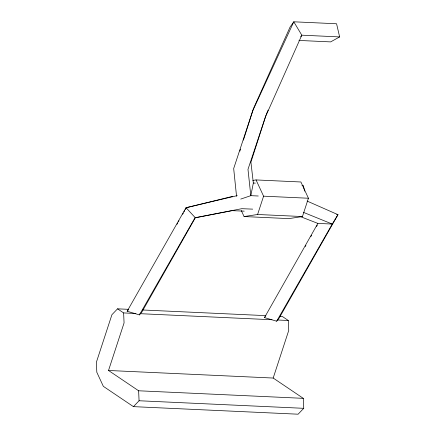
<?xml version="1.0" encoding="UTF-8"?>
<svg xmlns="http://www.w3.org/2000/svg" width="436" height="436" viewBox="0 0 436 436"><rect width="100%" height="100%" fill="white"/><g stroke="black" fill="none" stroke-linecap="round" stroke-linejoin="round"><path stroke-width="0.65" d="M266.025 115.131L250.918 162.192L253.338 183.022L250.82 195.666L240.743 199.083M239.909 151.074L240.525 149.139M243.402 140.12L253.469 108.537L290.071 27.065L293.788 21.8L336.57 23.762L339.633 36.918L330.646 41.894L298.911 40.439M108.52 370.48L124.069 322.907L123.622 312.928L117.551 308.83L111.921 314.71L96.367 362.289L96.814 372.268L103.337 386.34L133.443 406.641L298.11 414.2L303.739 408.319L303.293 398.341L273.187 378.045L108.52 370.48L138.626 390.781L303.293 398.341M241.288 210.534L244.078 216.556L257.594 214.49L263.578 196.178L256.046 179.932L252.831 180.422M244.078 216.556L288.926 218.616L302.442 216.55L308.426 198.238L300.9 181.986L256.046 179.932M273.187 378.045L288.736 330.466L288.289 320.487L282.217 316.394L280.174 316.302M266.233 114.488L268.118 110.134M177 224.289L177.665 223.107M178.329 221.924L179 220.741M182.668 214.234L183.333 213.051M184.003 211.869L184.668 210.681M185.333 209.498L186.335 207.727L231.396 196.658L232.753 196.729M305.244 246.569L305.914 245.386M310.912 236.508L311.582 235.326M316.585 226.453L317.25 225.27M244.22 211.138L232.017 210.664L195.323 217.787L141.913 311.969L139.416 314.896L127.154 311.239L186.025 207.689L237.249 195.617M336.668 214.61L337.976 214.67L279.073 318.215L276.669 321.201L264.489 317.599L317.871 223.412L332.259 224.055L337.976 214.67L307.097 201.067M139.416 314.896L195.012 217.749L241.811 208.691L252.689 209.138M276.669 321.201L332.259 224.055L303.412 212.348M300.731 36.749L301.799 35.18L339.633 36.918M264.489 317.599L265.29 316.601M127.154 311.239L128.397 309.773M133.443 406.641L139.073 400.755L138.626 390.781M258.259 196.004L250.82 195.666L247.98 169.353L265.529 116.668L301.799 35.18L293.788 21.8L252.766 110.711L233.68 168.547L236.546 196.298M263.578 196.178L308.426 198.238M257.594 214.49L302.442 216.55M117.551 308.83L128.435 309.331M142.725 309.985L265.884 315.642M123.622 312.928L135.874 313.489M139.956 313.675L271.96 319.741M277.405 319.991L288.289 320.487M139.073 400.755L303.739 408.319M253.338 183.022L255.36 183.12M301.963 185.355L303.314 185.42L304.644 191.159M186.335 207.727L186.025 207.689L195.323 217.787M300.377 216.594L317.871 223.412"/></g></svg>
